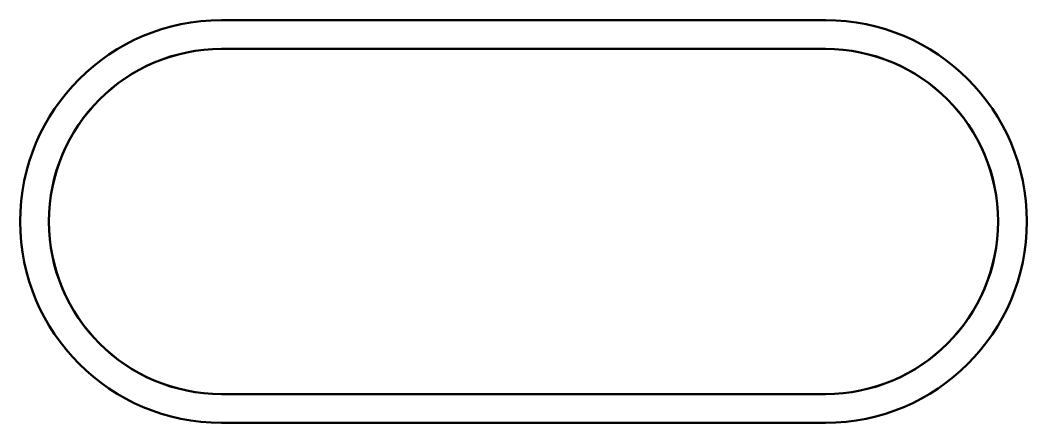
# Model space of a CAD drawing. Header units: millimetres. Extents: x 38 to 563, y 158 to 368.
import ezdxf

# ---------------------------------------------------------------- set-up
doc = ezdxf.new("R2010")
doc.units = ezdxf.units.MM
doc.header["$LTSCALE"] = 0.75
doc.layers.add('Visible', color=7, linetype='Continuous', lineweight=50)

msp = doc.modelspace()

# ---------------------------------------------------------------- linework, layer by layer
at = {"layer": 'Visible', "extrusion": (0, 1, 0)}
for p, q in [((142.951689, 367.537609, 1), (457.951689, 367.537609, 1)), ((457.951689, 352.537609, 1), (142.951689, 352.537609, 1)), ((457.951689, 352.515384, -1), (142.951689, 352.515384, -1)), ((457.951689, 172.559834, -1), (142.951689, 172.559834, -1)), ((142.951689, 172.537609, 1), (457.951689, 172.537609, 1)), ((457.951689, 157.537609, 1), (142.951689, 157.537609, 1))]:
    msp.add_line(p, q, dxfattribs=at)
at = {"layer": 'Visible'}
for centre, radius in [((142.951689, 262.537609, 1), 105), ((142.951689, 262.537609, 1), 90), ((142.951689, 262.537609, -1), 89.977775)]:
    msp.add_arc(centre, radius, 90, 270, dxfattribs=at)
at = {"layer": 'Visible', "extrusion": (-2e-16, 0, -1)}
for centre, radius in [((-457.951689, 262.537609, -1), 105), ((-457.951689, 262.537609, -1), 90), ((-457.951689, 262.537609, 1), 89.977775)]:
    msp.add_arc(centre, radius, 90, 270, dxfattribs=at)

doc.saveas('drawing.dxf')
